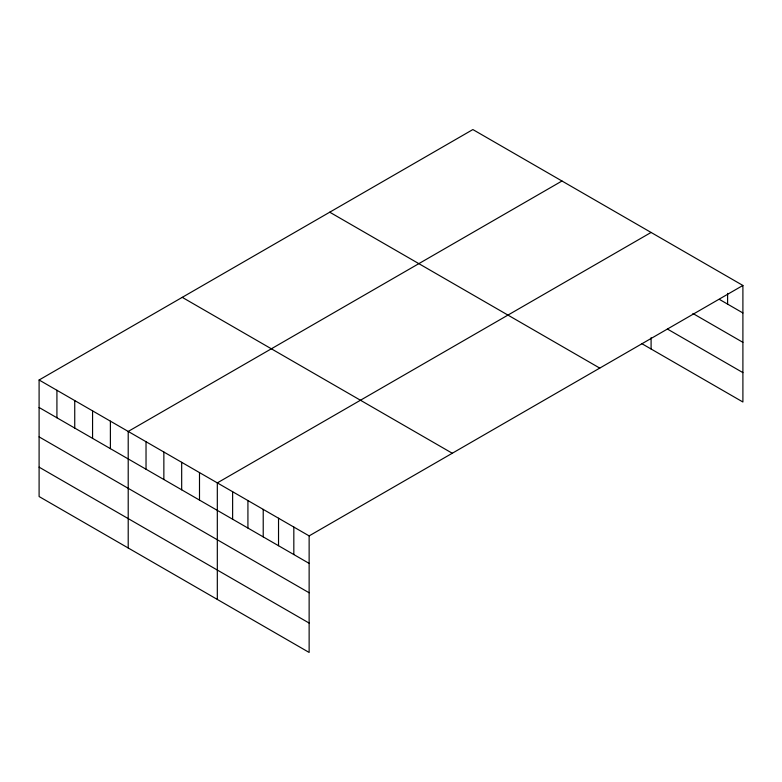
<?xml version="1.0" encoding="UTF-8"?>
<svg xmlns="http://www.w3.org/2000/svg" width="782" height="782" viewBox="0 0 782 782"><rect width="100%" height="100%" fill="white"/><g stroke="black" fill="none" stroke-linecap="round" stroke-linejoin="round"><path stroke-width="1.17" d="M39.1 379.993L309.134 535.895L309.134 652.442L39.1 496.541L39.1 379.993L472.866 129.558L742.9 285.459L742.9 402.007L641.651 343.552M561.984 181.004L128.209 431.439L128.209 547.987M651.093 232.45L217.318 482.885L217.318 599.432M309.134 535.895L742.9 285.459M719.44 299.408L742.9 312.956M692.911 313.484L742.9 342.34M667.408 329.036L742.9 372.623M329.73 212.196L599.755 368.097M182.245 297.346L452.27 453.247M39.1 407.49L309.134 563.392M39.1 436.874L309.134 592.776M39.1 467.157L309.134 623.058M727.602 293.358L727.602 304.12M651.093 337.697L651.093 349.007M293.827 527.058L293.827 554.555M278.529 518.222L278.529 545.719M263.221 509.385L263.221 536.882M247.923 500.558L247.923 528.046M232.625 491.722L232.625 519.219M199.498 472.592L199.498 500.089M181.678 462.309L181.678 489.806M163.858 452.016L163.858 479.513M146.029 441.732L146.029 469.22M110.389 421.146L110.389 448.643M92.569 410.863L92.569 438.36M74.74 400.57L74.74 428.067M56.92 390.277L56.92 417.774"/></g></svg>
